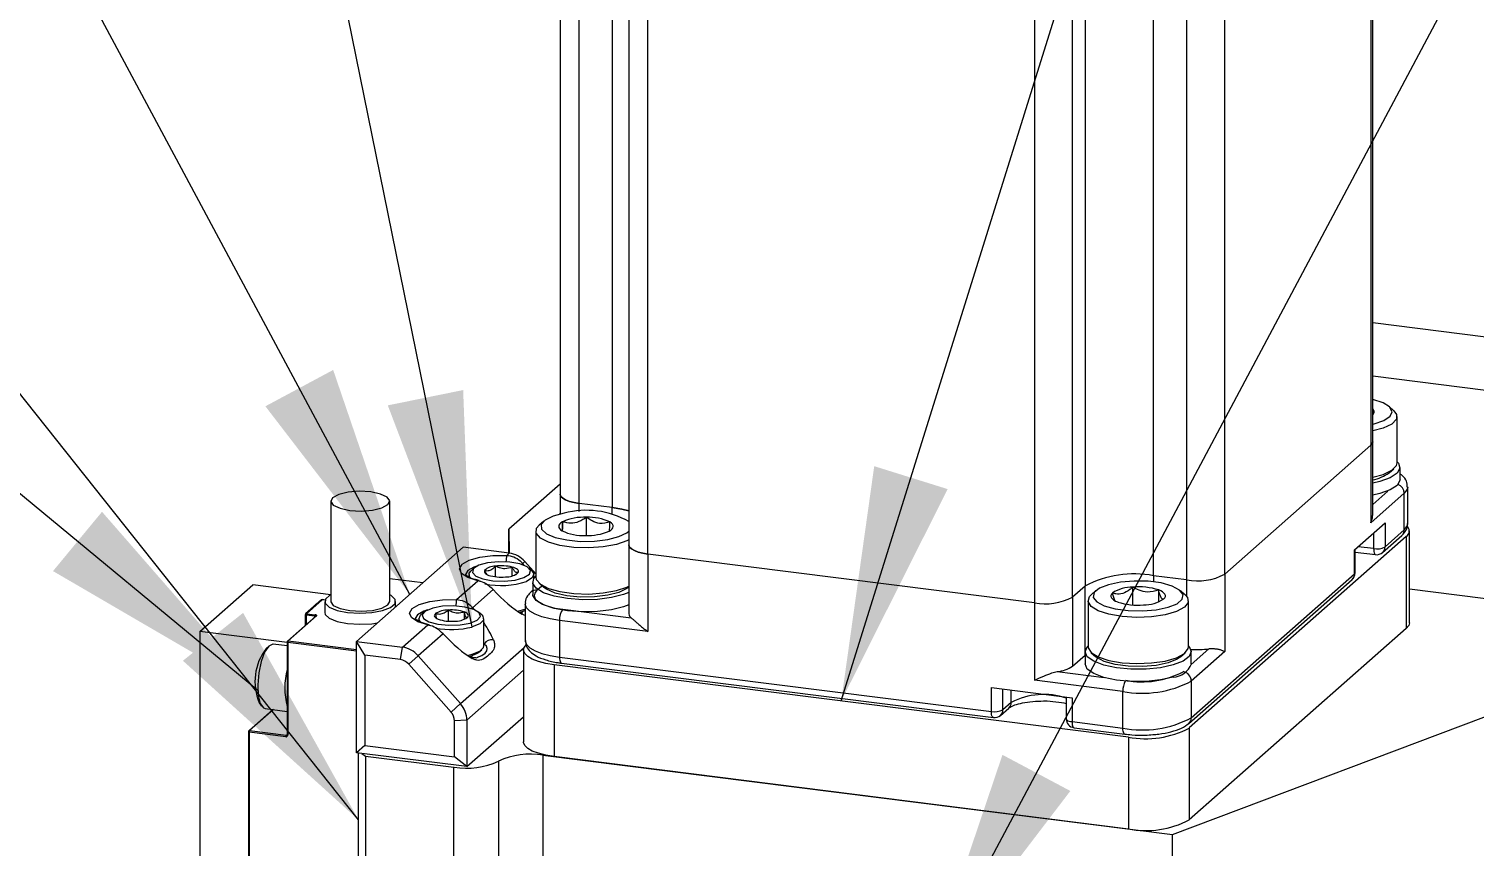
# Model space of a CAD drawing. Header units: millimetres. Extents: x 0 to 279, y 0 to 216.
# Drawn here: x 157.88 to 178.29, y 160.87 to 172.42 of the extents above; entities that cross this region are included whole.
import ezdxf

# ---------------------------------------------------------------- set-up
doc = ezdxf.new("R2010")
doc.units = ezdxf.units.MM
doc.layers.add('DIM', color=1, linetype='Continuous')
doc.dimstyles.new('SLDDIMSTYLE0', dxfattribs={"dimtxt": 0.18, "dimasz": 3.302, "dimexe": 0, "dimexo": 0.0625, "dimgap": 0, "dimtad": 0, "dimtih": 1, "dimtoh": 1, "dimdec": 0, "dimrnd": 1e-09, "dimzin": 0, "dimdsep": 46, "dimtxsty": 'Standard', "dimsah": 1, "dimcen": 0.09, "dimadec": 0, "dimazin": 0, "dimtfac": 3.302, "dimtdec": 0, "dimtofl": 0, "dimtmove": 0, "dimatfit": 3, "dimfxl": 0, "dimfrac": 2, "dimtolj": 1, "dimtzin": 0, "dimarcsym": 0})

msp = doc.modelspace()

# ---------------------------------------------------------------- linework, layer by layer
at = {"color": 7, "linetype": 'Continuous', "lineweight": 25}
for p, q in [((176.82, 176.207), (176.82, 166.543)), ((176.847, 166.592), (176.847, 176.256)), ((165.376, 175.517), (165.376, 165.854)), ((165.646, 165.724), (165.646, 175.387)), ((166.113, 175.328), (166.113, 165.665)), ((166.346, 174.801), (166.346, 165.137)), ((166.615, 165.008), (166.615, 174.671)), ((173.753, 164.702), (173.753, 174.366)), ((174.757, 164.724), (174.757, 174.388)), ((172.786, 174.221), (172.786, 164.557)), ((174.22, 174.307), (174.22, 164.643)), ((172.072, 173.984), (172.072, 164.32)), ((172.609, 164.401), (172.609, 174.065)), ((195.134, 165.968), (176.847, 168.272)), ((194.386, 165.308), (176.847, 167.517)), ((176.847, 166.981), (176.865, 167.004)), ((177.145, 167.032), (177.078, 167.09)), ((177.19, 166.296), (177.19, 166.948)), ((176.847, 165.573), (176.847, 166.592)), ((176.82, 166.543), (174.757, 164.724)), ((176.82, 166.543), (176.82, 165.451)), ((177.078, 166.154), (177.145, 166.213)), ((177.232, 166.057), (177.232, 166.23)), ((165.376, 165.997), (164.654, 165.36)), ((165.376, 165.854), (165.376, 165.573)), ((177.291, 165.867), (176.82, 165.451)), ((177.291, 165.348), (177.291, 165.867)), ((177.34, 165.436), (177.34, 165.955)), ((162.138, 165.755), (162.138, 164.341)), ((162.971, 164.341), (162.971, 165.755)), ((165.376, 165.592), (165.366, 165.571)), ((166.113, 165.665), (165.646, 165.724)), ((164.654, 165.36), (164.655, 165.022)), ((164.654, 165.022), (164.654, 165.36)), ((165.144, 165.474), (165.078, 165.416)), ((165.411, 165.333), (165.411, 165.465)), ((165.748, 165.271), (165.748, 165.527)), ((166.346, 165.466), (166.337, 165.474)), ((176.59, 165.068), (177.02, 165.447)), ((177.02, 165.447), (177.02, 165.109)), ((165.032, 165.332), (165.032, 164.68)), ((165.405, 165.334), (165.404, 165.337)), ((177.321, 165.256), (174.256, 162.554)), ((176.986, 165.03), (177.257, 165.269)), ((177.02, 165.109), (177.291, 165.348)), ((177.321, 165.256), (177.321, 163.96)), ((177.364, 164.038), (177.364, 165.335)), ((162.501, 163.775), (164.007, 165.104)), ((164.658, 165.022), (164.007, 165.104)), ((164.622, 164.99), (164.658, 165.022)), ((166.346, 165.137), (166.346, 164.163)), ((172.072, 164.32), (166.615, 165.008)), ((166.615, 165.008), (166.615, 163.915)), ((176.59, 164.73), (176.59, 165.068)), ((176.598, 164.744), (176.598, 165.075)), ((176.598, 165.036), (176.887, 165)), ((164.162, 164.812), (164.119, 164.774)), ((164.463, 164.688), (164.463, 164.838)), ((164.7, 164.701), (164.7, 164.825)), ((164.878, 164.902), (164.848, 164.875)), ((164.861, 164.921), (164.854, 164.926)), ((165.032, 164.727), (164.878, 164.902)), ((164.878, 164.902), (164.878, 164.902)), ((164.878, 164.902), (165.032, 164.728)), ((164.976, 164.774), (164.933, 164.812)), ((160.289, 163.914), (161.037, 164.574)), ((162.138, 164.435), (161.037, 164.574)), ((163.438, 164.602), (162.971, 164.661)), ((163.915, 164.367), (164.215, 164.631)), ((164.089, 164.72), (164.089, 164.684)), ((164.991, 164.613), (164.991, 164.44)), ((165.006, 164.663), (165.006, 164.72)), ((165.078, 164.597), (165.144, 164.538)), ((166.337, 164.538), (166.346, 164.546)), ((172.786, 164.557), (172.609, 164.401)), ((172.786, 163.583), (172.786, 164.557)), ((173.46, 164.291), (173.46, 164.543)), ((174.22, 164.643), (173.753, 164.702)), ((174.252, 162.619), (176.556, 164.651)), ((174.286, 162.698), (176.59, 164.73)), ((174.757, 164.724), (174.757, 163.632)), ((162.008, 164.361), (161.784, 164.163)), ((162.019, 164.364), (161.795, 164.166)), ((161.976, 164.338), (161.933, 164.3)), ((162.058, 164.36), (162.021, 164.365)), ((162.054, 164.341), (162.054, 164.184)), ((163.054, 164.263), (163.054, 164.341)), ((164.43, 164.507), (164.141, 164.251)), ((164.991, 164.496), (164.966, 164.474)), ((172.609, 164.401), (172.609, 163.427)), ((172.828, 164.35), (172.828, 163.698)), ((172.94, 164.492), (172.873, 164.434)), ((173.825, 164.332), (173.825, 164.502)), ((174.198, 164.434), (174.132, 164.492)), ((174.244, 163.698), (174.244, 164.35)), ((180.993, 164.056), (177.364, 164.513)), ((161.928, 164.133), (161.528, 163.78)), ((161.939, 164.136), (161.539, 163.783)), ((161.779, 164.151), (161.779, 164.001)), ((161.914, 164.13), (161.789, 164.146)), ((161.795, 164.166), (161.92, 164.151)), ((163.455, 164.188), (163.412, 164.15)), ((163.8, 164.06), (163.8, 164.218)), ((164.025, 164.088), (164.025, 164.191)), ((164.269, 164.15), (164.226, 164.188)), ((164.775, 164.202), (164.883, 164.231)), ((164.85, 164.173), (164.829, 164.184)), ((164.883, 164.306), (164.883, 163.788)), ((165.412, 164.229), (166.381, 164.107)), ((172.072, 164.32), (172.072, 163.228)), ((163.151, 163.693), (163.508, 164.008)), ((163.382, 164.096), (163.382, 164.061)), ((164.299, 163.711), (164.299, 164.096)), ((165.368, 164.073), (165.368, 163.554)), ((166.615, 163.915), (165.368, 164.073)), ((177.321, 163.96), (174.256, 161.258)), ((160.289, 163.914), (160.289, 152.512)), ((161.522, 163.759), (160.289, 163.914)), ((161.522, 163.712), (161.326, 163.737)), ((161.522, 163.767), (161.522, 162.463)), ((161.533, 163.762), (161.533, 162.458)), ((162.618, 163.583), (162.501, 163.775)), ((162.501, 163.775), (163.151, 163.693)), ((162.501, 162.204), (162.501, 163.775)), ((163.723, 163.883), (163.372, 163.574)), ((161.269, 163.714), (161.226, 163.676)), ((163.122, 163.52), (162.618, 163.583)), ((162.618, 163.583), (162.618, 162.307)), ((163.122, 163.52), (163.151, 163.693)), ((163.372, 163.574), (163.239, 163.456)), ((163.372, 163.574), (163.969, 162.897)), ((164.104, 163.562), (164.096, 163.56)), ((164.226, 163.619), (164.269, 163.657)), ((164.859, 163.654), (164.859, 162.357)), ((165.368, 163.554), (171.464, 162.786)), ((172.609, 163.427), (172.786, 163.583)), ((172.786, 163.631), (172.786, 163.458)), ((172.873, 163.614), (172.94, 163.556)), ((174.132, 163.556), (174.198, 163.614)), ((174.757, 163.632), (174.286, 163.216)), ((174.286, 163.458), (174.286, 163.631)), ((163.836, 162.779), (163.239, 163.456)), ((173.397, 162.425), (165.29, 163.446)), ((165.29, 163.446), (165.29, 162.15)), ((165.397, 163.469), (171.493, 162.701)), ((174.021, 161.05), (180.244, 163.396)), ((171.464, 163.124), (172.602, 162.98)), ((171.464, 162.786), (171.464, 163.124)), ((173.319, 163.071), (172.072, 163.228)), ((174.286, 163.216), (174.286, 162.698)), ((161.13, 162.911), (161.162, 162.863)), ((171.743, 162.914), (171.625, 162.81)), ((172.521, 162.991), (172.521, 162.682)), ((172.602, 162.98), (172.602, 162.643)), ((173.319, 162.552), (173.319, 163.071)), ((161.323, 162.813), (160.982, 162.513)), ((161.212, 162.827), (161.522, 162.788)), ((163.969, 162.897), (163.836, 162.779)), ((164.06, 162.008), (164.859, 162.712)), ((171.591, 162.731), (171.709, 162.835)), ((160.976, 162.5), (160.976, 159.075)), ((160.987, 162.495), (160.987, 159.07)), ((161.502, 162.43), (160.987, 162.495)), ((160.993, 162.516), (161.508, 162.451)), ((164.06, 162.663), (163.884, 162.656)), ((163.884, 162.148), (163.884, 162.656)), ((164.06, 162.663), (164.06, 162.008)), ((172.602, 162.643), (173.319, 162.552)), ((172.631, 162.558), (173.348, 162.467)), ((174.256, 162.554), (174.256, 161.258)), ((162.618, 162.307), (162.501, 162.204)), ((162.618, 162.307), (163.884, 162.148)), ((173.397, 162.425), (173.397, 161.128)), ((164.06, 162.008), (162.501, 162.204)), ((162.531, 160.234), (162.531, 162.2)), ((162.531, 158.875), (162.531, 162.2)), ((162.579, 162.194), (162.628, 162.158)), ((162.628, 162.158), (163.878, 162.001)), ((162.628, 162.158), (162.628, 160.163)), ((164.06, 162.008), (163.884, 162.148)), ((164.506, 162.085), (164.506, 160.089)), ((165.134, 162.169), (174.021, 161.05)), ((165.134, 162.169), (165.134, 160.174)), ((173.397, 161.128), (165.29, 162.15)), ((163.878, 160.005), (163.878, 162.001)), ((174.021, 159.054), (174.021, 161.05))]:
    msp.add_line(p, q, dxfattribs=at)
at = {"color": 8, "linetype": 'Continuous', "lineweight": 25}
for p, q in [((176.847, 165.71), (177.058, 165.896)), ((165.646, 165.609), (165.646, 165.724)), ((166.113, 165.571), (166.113, 165.665)), ((176.859, 165.305), (176.859, 165.085)), ((176.859, 165.085), (176.641, 165.112)), ((163.437, 164.601), (162.971, 164.66)), ((165.049, 164.498), (165.119, 164.56)), ((173.753, 164.702), (173.753, 164.617)), ((174.22, 164.643), (174.22, 164.411)), ((162.057, 164.359), (162.019, 164.364)), ((161.789, 164.146), (161.789, 164.011)), ((161.914, 164.121), (161.914, 164.13)), ((162.501, 163.64), (161.533, 163.762)), ((161.539, 163.783), (162.501, 163.662)), ((163.969, 162.897), (164.868, 163.69)), ((174.535, 163.672), (174.286, 163.452)), ((164.859, 163.368), (164.06, 162.663)), ((172.394, 163.35), (173.055, 163.267)), ((171.625, 162.81), (171.625, 163.104)), ((171.743, 162.914), (171.743, 163.089)), ((161.329, 162.813), (160.993, 162.516)), ((161.508, 162.451), (161.522, 162.464))]:
    msp.add_line(p, q, dxfattribs=at)
at = {"color": 7, "linetype": 'Continuous', "lineweight": 25, "flags": 128}
for points in [[(176.847, 166.841), (176.865, 166.845), (177.003, 166.893), (177.091, 166.953), (177.12, 167.018), (177.085, 167.084), (176.992, 167.143), (176.849, 167.189), (176.847, 167.19)], [(177.145, 167.032), (177.184, 166.98), (177.181, 166.91), (177.116, 166.843), (176.994, 166.785), (176.847, 166.746)], [(176.847, 166.974), (176.858, 166.987), (176.865, 167.004)], [(176.847, 166.592), (176.841, 166.569), (176.82, 166.543)], [(176.82, 166.543), (176.841, 166.569), (176.847, 166.592)], [(176.847, 166.094), (176.994, 166.133), (177.116, 166.191), (177.181, 166.258), (177.19, 166.296)], [(177.19, 166.312), (177.21, 166.29), (177.231, 166.219), (177.192, 166.149), (177.095, 166.086)], [(177.095, 166.086), (176.949, 166.034), (176.847, 166.011)], [(177.232, 166.057), (177.231, 166.046), (177.192, 165.976), (177.095, 165.913)], [(162.702, 165.885), (162.541, 165.894), (162.383, 165.882), (162.251, 165.85), (162.164, 165.804), (162.138, 165.751), (162.174, 165.698), (162.269, 165.654), (162.407, 165.625), (162.567, 165.616), (162.726, 165.628), (162.858, 165.66), (162.944, 165.706), (162.971, 165.759), (162.934, 165.812), (162.839, 165.856), (162.702, 165.885)], [(165.646, 165.724), (165.572, 165.736), (165.508, 165.752), (165.454, 165.773), (165.413, 165.796), (165.387, 165.822), (165.376, 165.849), (165.376, 165.854)], [(165.376, 165.854), (165.376, 165.849), (165.387, 165.822), (165.413, 165.796), (165.454, 165.773), (165.508, 165.752), (165.572, 165.736), (165.646, 165.724)], [(177.095, 165.913), (176.949, 165.861), (176.847, 165.838)], [(165.433, 165.585), (165.276, 165.544), (165.164, 165.489), (165.108, 165.425), (165.115, 165.359), (165.182, 165.296), (165.305, 165.244), (165.47, 165.207), (165.661, 165.188), (165.861, 165.19), (166.048, 165.213), (166.206, 165.254), (166.318, 165.309), (166.346, 165.332)], [(166.346, 165.618), (166.245, 165.643), (166.113, 165.665)], [(166.113, 165.665), (166.245, 165.643), (166.346, 165.618)], [(166.346, 165.21), (166.318, 165.195), (166.171, 165.145), (165.986, 165.111), (165.78, 165.096), (165.569, 165.103), (165.374, 165.13), (165.212, 165.175), (165.097, 165.234), (165.038, 165.302), (165.043, 165.372), (165.078, 165.416)], [(165.411, 165.465), (165.388, 165.45), (165.371, 165.435), (165.36, 165.418), (165.356, 165.402), (165.358, 165.385), (165.367, 165.368), (165.382, 165.352), (165.404, 165.337)], [(166.07, 165.333), (166.093, 165.347), (166.11, 165.363), (166.121, 165.38), (166.126, 165.396), (166.123, 165.413), (166.114, 165.43), (166.099, 165.446), (166.078, 165.461)], [(164.215, 164.631), (164.073, 164.677), (163.983, 164.735), (163.956, 164.8), (163.994, 164.864), (164.093, 164.921), (164.242, 164.963), (164.425, 164.987), (164.622, 164.99)], [(166.615, 165.008), (166.542, 165.02), (166.477, 165.036), (166.424, 165.057), (166.383, 165.08), (166.357, 165.106), (166.346, 165.133), (166.346, 165.137)], [(166.346, 165.137), (166.346, 165.133), (166.357, 165.106), (166.383, 165.08), (166.424, 165.057), (166.477, 165.036), (166.542, 165.02), (166.615, 165.008)], [(164.114, 164.67), (164.102, 164.684), (164.093, 164.74), (164.119, 164.774)], [(164.866, 164.676), (164.942, 164.723), (164.958, 164.777), (164.911, 164.828), (164.809, 164.869), (164.667, 164.895), (164.507, 164.9), (164.353, 164.884), (164.229, 164.85), (164.153, 164.803), (164.137, 164.75), (164.184, 164.698), (164.286, 164.657), (164.428, 164.631), (164.588, 164.626), (164.742, 164.642), (164.866, 164.676)], [(164.31, 164.776), (164.307, 164.766), (164.308, 164.755), (164.313, 164.745), (164.322, 164.735), (164.335, 164.725), (164.352, 164.716), (164.372, 164.708), (164.395, 164.701)], [(164.785, 164.75), (164.788, 164.76), (164.787, 164.771), (164.782, 164.781), (164.773, 164.791), (164.76, 164.801), (164.743, 164.81), (164.723, 164.818), (164.7, 164.825)], [(164.861, 164.921), (164.861, 164.92), (164.878, 164.902)], [(164.976, 164.774), (165.005, 164.728), (164.983, 164.672), (164.902, 164.623)], [(166.103, 164.394), (165.903, 164.369), (165.69, 164.364), (165.481, 164.379), (165.294, 164.413), (165.142, 164.463), (165.039, 164.525), (164.993, 164.594), (165.007, 164.665), (165.032, 164.695)], [(165.032, 164.68), (165.038, 164.65), (165.097, 164.582), (165.212, 164.523), (165.374, 164.478), (165.569, 164.451), (165.78, 164.444), (165.986, 164.459), (166.171, 164.493), (166.318, 164.543), (166.346, 164.557)], [(166.337, 164.538), (166.318, 164.523), (166.206, 164.468), (166.048, 164.427), (165.861, 164.405), (165.661, 164.402), (165.47, 164.421), (165.305, 164.458), (165.182, 164.511), (165.144, 164.538)], [(173.115, 164.576), (172.988, 164.525), (172.914, 164.464), (172.901, 164.397), (172.95, 164.333), (173.057, 164.277), (173.21, 164.234), (173.396, 164.21), (173.595, 164.205), (173.788, 164.222), (173.957, 164.257), (174.084, 164.308), (174.158, 164.37), (174.171, 164.437), (174.121, 164.501), (174.015, 164.557), (173.861, 164.6), (173.676, 164.624), (173.477, 164.628), (173.284, 164.612), (173.115, 164.576)], [(162.002, 164.355), (161.971, 164.333), (161.951, 164.31)], [(162.142, 164.435), (162.124, 164.426), (162.063, 164.372), (162.061, 164.314), (162.118, 164.259), (162.228, 164.214), (162.377, 164.185), (162.548, 164.174), (162.719, 164.183), (162.871, 164.212), (162.984, 164.256), (163.046, 164.31), (163.048, 164.368), (162.99, 164.422), (162.971, 164.433)], [(162.138, 164.341), (162.138, 164.336), (162.174, 164.284), (162.269, 164.24), (162.407, 164.211), (162.567, 164.202), (162.726, 164.214), (162.858, 164.246), (162.944, 164.292), (162.971, 164.341)], [(163.508, 164.008), (163.366, 164.053), (163.276, 164.111), (163.249, 164.176), (163.287, 164.241), (163.386, 164.297), (163.535, 164.34), (163.718, 164.364), (163.915, 164.367)], [(166.103, 164.221), (165.903, 164.196), (165.69, 164.191), (165.481, 164.206), (165.294, 164.24), (165.142, 164.29), (165.039, 164.352), (164.993, 164.422), (164.991, 164.44)], [(165.049, 164.498), (165.017, 164.458), (165.009, 164.418), (165.024, 164.377), (165.064, 164.339), (165.125, 164.303), (165.205, 164.272), (165.303, 164.247), (165.412, 164.229)], [(166.346, 164.466), (166.273, 164.437), (166.103, 164.394)], [(174.198, 164.434), (174.23, 164.396), (174.241, 164.326), (174.188, 164.258), (174.077, 164.198), (173.919, 164.151), (173.726, 164.123), (173.517, 164.114), (173.309, 164.126), (173.121, 164.159), (172.97, 164.208), (172.87, 164.27), (172.828, 164.339), (172.85, 164.409), (172.873, 164.434)], [(173.171, 164.458), (173.158, 164.442), (173.152, 164.425), (173.152, 164.408), (173.158, 164.392), (173.171, 164.375), (173.191, 164.36), (173.216, 164.345), (173.247, 164.332)], [(173.9, 164.376), (173.913, 164.392), (173.92, 164.409), (173.92, 164.425), (173.913, 164.442), (173.9, 164.458), (173.881, 164.474), (173.856, 164.488), (173.825, 164.502)], [(161.909, 164.274), (161.912, 164.277), (161.933, 164.3)], [(161.939, 164.136), (161.941, 164.138), (161.942, 164.141), (161.941, 164.143), (161.939, 164.145), (161.935, 164.147), (161.931, 164.148), (161.926, 164.15), (161.92, 164.151)], [(162.054, 164.184), (162.061, 164.157), (162.118, 164.102), (162.228, 164.057), (162.377, 164.028), (162.548, 164.017), (162.719, 164.026), (162.799, 164.038)], [(163.404, 164.049), (163.383, 164.089), (163.406, 164.145), (163.412, 164.15)], [(164.104, 164.034), (164.205, 164.075), (164.251, 164.127), (164.234, 164.18), (164.158, 164.227), (164.033, 164.261), (163.878, 164.276), (163.718, 164.271), (163.577, 164.245), (163.475, 164.203), (163.43, 164.152), (163.446, 164.099), (163.523, 164.052), (163.648, 164.018), (163.803, 164.003), (163.963, 164.008), (164.104, 164.034)], [(163.615, 164.167), (163.606, 164.157), (163.601, 164.147), (163.6, 164.136), (163.603, 164.126), (163.611, 164.116), (163.622, 164.106), (163.637, 164.097), (163.655, 164.088)], [(164.066, 164.112), (164.075, 164.122), (164.08, 164.132), (164.081, 164.143), (164.078, 164.153), (164.07, 164.163), (164.059, 164.173), (164.044, 164.182), (164.025, 164.191)], [(164.269, 164.15), (164.287, 164.131), (164.294, 164.075), (164.241, 164.022), (164.133, 163.979)], [(164.883, 164.212), (164.866, 164.204), (164.804, 164.184)], [(166.346, 164.293), (166.273, 164.264), (166.103, 164.221)], [(177.364, 164.038), (177.355, 164.002), (177.321, 163.96)], [(161.326, 163.737), (161.322, 163.737), (161.263, 163.709), (161.205, 163.622), (161.156, 163.49), (161.122, 163.33), (161.107, 163.163), (161.115, 163.013), (161.144, 162.898), (161.189, 162.836), (161.212, 162.827)], [(164.194, 163.546), (164.21, 163.552), (164.271, 163.578), (164.316, 163.608), (164.342, 163.641), (164.348, 163.674), (164.335, 163.707), (164.302, 163.739)], [(165.29, 163.446), (165.173, 163.465), (165.069, 163.492), (164.983, 163.525), (164.918, 163.562), (164.876, 163.604), (164.86, 163.647), (164.868, 163.69), (164.902, 163.732)], [(164.068, 163.579), (164.133, 163.594), (164.241, 163.637), (164.294, 163.69), (164.299, 163.711)], [(164.226, 163.619), (164.205, 163.604), (164.104, 163.562)], [(174.031, 163.443), (173.852, 163.404), (173.648, 163.384), (173.434, 163.383), (173.229, 163.403), (173.049, 163.441), (172.908, 163.495), (172.818, 163.559), (172.786, 163.629), (172.815, 163.7), (172.828, 163.713)], [(172.828, 163.698), (172.828, 163.687), (172.87, 163.618), (172.97, 163.556), (173.121, 163.507), (173.309, 163.474), (173.517, 163.462), (173.726, 163.471), (173.919, 163.499), (174.077, 163.546), (174.188, 163.606), (174.241, 163.674), (174.244, 163.698)], [(174.132, 163.556), (174.084, 163.523), (173.957, 163.472), (173.788, 163.436), (173.595, 163.42), (173.396, 163.424), (173.21, 163.448), (173.057, 163.491), (172.95, 163.547), (172.94, 163.556)], [(174.244, 163.713), (174.254, 163.703), (174.286, 163.633), (174.257, 163.562), (174.17, 163.497), (174.031, 163.443)], [(174.031, 163.271), (173.852, 163.232), (173.648, 163.211), (173.434, 163.211), (173.229, 163.23), (173.049, 163.268), (172.908, 163.322), (172.818, 163.386), (172.786, 163.457), (172.786, 163.458)], [(165.29, 162.15), (165.173, 162.169), (165.069, 162.196), (164.983, 162.228), (164.918, 162.266), (164.876, 162.307), (164.86, 162.351), (164.859, 162.357)]]:
    msp.add_lwpolyline(points, dxfattribs=at)
at = {"color": 8, "linetype": 'Continuous', "lineweight": 25, "flags": 128}
for points in [[(177.34, 165.954), (177.329, 165.914), (177.291, 165.867)], [(177.291, 165.348), (177.329, 165.395), (177.34, 165.436)], [(176.859, 165.085), (176.86, 165.063), (176.862, 165.043), (176.866, 165.026), (176.872, 165.013), (176.879, 165.004), (176.886, 165), (176.887, 165)], [(164.213, 164.843), (164.157, 164.824), (164.072, 164.776), (164.039, 164.721), (164.039, 164.716)], [(164.832, 164.863), (164.84, 164.869), (164.848, 164.875)], [(176.59, 164.73), (176.596, 164.738), (176.598, 164.744)], [(162.021, 164.365), (162.02, 164.365), (162.019, 164.364)], [(161.779, 164.151), (161.779, 164.151), (161.779, 164.149), (161.78, 164.148), (161.782, 164.147), (161.784, 164.147), (161.786, 164.146), (161.789, 164.146)], [(163.506, 164.22), (163.45, 164.201), (163.365, 164.152), (163.332, 164.097), (163.332, 164.092)], [(164.141, 164.251), (164.133, 164.246), (164.124, 164.239)], [(165.368, 164.073), (165.236, 164.094), (165.12, 164.124), (165.023, 164.161), (164.95, 164.204), (164.903, 164.25), (164.884, 164.299), (164.883, 164.307)], [(161.522, 163.767), (161.522, 163.767), (161.522, 163.766), (161.524, 163.765), (161.525, 163.764), (161.527, 163.763), (161.53, 163.763), (161.533, 163.762)], [(164.883, 163.788), (164.884, 163.78), (164.903, 163.731), (164.95, 163.685), (165.023, 163.643), (165.12, 163.606), (165.236, 163.576), (165.368, 163.554)], [(165.368, 163.554), (165.369, 163.532), (165.372, 163.512), (165.376, 163.495), (165.381, 163.482), (165.388, 163.473), (165.395, 163.469), (165.397, 163.469)], [(171.493, 162.701), (171.491, 162.701), (171.484, 162.705), (171.477, 162.714), (171.471, 162.727), (171.467, 162.744), (171.465, 162.764), (171.464, 162.786)], [(160.976, 162.5), (160.976, 162.5), (160.977, 162.499), (160.978, 162.498), (160.979, 162.497), (160.982, 162.496), (160.984, 162.496), (160.987, 162.495)], [(172.521, 162.682), (172.521, 162.68), (172.524, 162.672), (172.532, 162.664), (172.545, 162.657), (172.561, 162.651), (172.58, 162.646), (172.602, 162.643)], [(172.602, 162.643), (172.603, 162.62), (172.605, 162.6), (172.609, 162.584), (172.615, 162.571), (172.622, 162.562), (172.629, 162.558), (172.631, 162.558)], [(173.348, 162.467), (173.346, 162.467), (173.339, 162.472), (173.332, 162.48), (173.327, 162.493), (173.323, 162.51), (173.32, 162.53), (173.319, 162.552)], [(161.522, 162.463), (161.522, 162.463), (161.522, 162.462), (161.524, 162.461), (161.525, 162.46), (161.527, 162.459), (161.53, 162.458), (161.533, 162.458)]]:
    msp.add_lwpolyline(points, dxfattribs=at)
at = {"color": 7, "linetype": 'Continuous', "lineweight": 25}
for centre, radius, start, end in [((176.81, 167.014), 0.0563, 349.8507, 49.5457), ((176.726, 166.657), 0.614, 281.3147, 305.0201), ((165.745, 164.419), 1.207, 60.1338, 104.9618), ((165.712, 164.775), 0.753, 87.2537, 113.5628), ((165.777, 164.819), 0.709, 64.9008, 92.3228), ((177.271, 165.333), 0.0916, 302.8599, 39.417), ((165.704, 165.979), 0.709, 244.9008, 272.3228), ((165.769, 166.023), 0.753, 267.2537, 293.5628), ((164.608, 164.668), 0.357, 40.8958, 82.0582), ((176.905, 165.327), 0.246, 259.2261, 297.8883), ((176.903, 165.124), 0.125, 262.8192, 311.4096), ((164.46, 164.625), 0.213, 89.3014, 134.885), ((164.547, 164.196), 0.647, 76.2646, 97.4237), ((164.635, 164.901), 0.213, 269.3014, 314.885), ((176.473, 164.744), 0.125, 311.4096, 0), ((164.542, 165.722), 1.157, 258.5061, 288.1028), ((164.549, 165.33), 0.647, 256.2646, 277.4237), ((173.476, 163.252), 1.477, 79.2261, 117.8883), ((173.452, 164.035), 0.508, 89.0822, 123.5688), ((173.541, 163.618), 0.928, 72.1604, 94.9695), ((174.374, 165.449), 0.82, 259.2261, 297.8883), ((162.019, 164.348), 0.0167, 82.8192, 131.4096), ((172.225, 165.126), 0.82, 259.2261, 297.8883), ((173.531, 165.215), 0.928, 252.1604, 274.9695), ((173.619, 164.799), 0.508, 269.0822, 303.5688), ((161.795, 164.151), 0.0167, 131.4096, 180), ((161.822, 164.148), 0.0328, 144.9309, 183.5931), ((161.947, 164.132), 0.0328, 144.9309, 183.5931), ((163.793, 163.882), 0.337, 88.9283, 122.0567), ((163.845, 163.655), 0.565, 71.3795, 94.5956), ((164.814, 164.159), 0.0285, 1.2608, 57.5834), ((165.614, 164.088), 0.246, 144.9309, 183.5931), ((166.419, 164.17), 0.0736, 185.5546, 238.8731), ((163.838, 165.179), 1.236, 259.8526, 283.8295), ((163.836, 164.624), 0.565, 251.3795, 274.5956), ((163.887, 164.397), 0.337, 268.9283, 302.0567), ((161.539, 163.767), 0.0167, 131.4096, 180), ((161.566, 163.764), 0.0328, 144.9309, 183.5931), ((164.413, 163.671), 0.13, 80.9355, 148.4908), ((161.839, 163.21), 0.77, 142.7553, 202.8832), ((163.096, 163.332), 0.189, 40.8958, 82.0582), ((163.102, 163.34), 0.357, 40.8958, 82.0582), ((164.107, 163.536), 0.0285, 1.2608, 57.5834), ((174.367, 164.857), 1.197, 265.8, 278.0603), ((162.528, 163.12), 1.039, 165.4429, 194.5571), ((172.355, 163.799), 0.451, 275.083, 304.3605), ((173.593, 164.436), 1.231, 259.2261, 297.8883), ((174.012, 163.564), 0.294, 273.7457, 339.0081), ((174.149, 163.214), 0.137, 1.0587, 81.7605), ((173.595, 164.521), 1.477, 259.2261, 297.8883), ((163.695, 162.653), 0.189, 0.7611, 41.9235), ((163.703, 162.658), 0.357, 0.7611, 41.9235), ((171.51, 163.028), 0.246, 259.2261, 297.8883), ((171.508, 162.825), 0.125, 262.8192, 311.4096), ((173.595, 164.003), 1.477, 259.2261, 297.8883), ((160.993, 162.5), 0.0167, 131.4096, 180), ((161.02, 162.497), 0.0328, 144.9309, 183.5931), ((172.646, 162.682), 0.125, 180, 262.8192), ((173.642, 163.714), 1.313, 259.2261, 297.8883), ((161.506, 162.457), 0.0271, 261.3986, 1.4206), ((161.534, 162.432), 0.0328, 144.9309, 183.5931), ((164.059, 163.038), 1.053, 260.1172, 295.1509), ((164.954, 161.132), 1.053, 80.1172, 115.1509), ((173.642, 162.418), 1.313, 259.2261, 297.8883)]:
    msp.add_arc(centre, radius, start, end, dxfattribs=at)
at = {"color": 8, "linetype": 'Continuous', "lineweight": 25}
for centre, radius, start, end in [((177.154, 165.864), 0.137, 1.2471, 67.7729), ((177.187, 165.346), 0.104, 312.158, 0.9777), ((165.01, 164.9), 0.398, 166.9499, 180.1935), ((176.916, 165.107), 0.104, 312.158, 0.9777), ((176.486, 164.728), 0.104, 312.158, 0.9777), ((162.017, 164.35), 0.0139, 81.8416, 130.6612), ((164.303, 164.277), 0.398, 166.9499, 180.1935), ((165.034, 164.396), 0.103, 81.6064, 130.9133), ((161.793, 164.153), 0.0139, 81.8416, 130.6612), ((161.912, 164.106), 0.0242, 65.2294, 84.934), ((161.937, 164.123), 0.0139, 81.8416, 130.6612), ((161.537, 163.769), 0.0139, 81.8416, 130.6612), ((173.598, 163.082), 0.279, 151.213, 182.2182), ((171.64, 162.912), 0.103, 311.9111, 1.2127), ((172.205, 162.029), 0.998, 71.53, 117.5684), ((171.521, 162.808), 0.104, 312.158, 0.9777), ((174.182, 162.696), 0.104, 312.1667, 0.9775), ((160.991, 162.502), 0.0139, 81.8416, 130.6612), ((161.51, 162.465), 0.0139, 261.8421, 310.6275)]:
    msp.add_arc(centre, radius, start, end, dxfattribs=at)
for centre, start_param, end_param in [((164.603, 164.732), 4.606604, 4.646924), ((163.896, 164.108), 4.606604, 4.646924), ((163.896, 164.108), 3.933873, 4.323963)]:
    msp.add_ellipse(centre, major_axis=(-0.553, 0.628), ratio=0.333333, start_param=start_param, end_param=end_param, dxfattribs=at)
at = {"color": 7, "linetype": 'Continuous', "lineweight": 25}
for centre in [(164.603, 164.732), (163.896, 164.108)]:
    msp.add_ellipse(centre, major_axis=(-0.553, 0.628), ratio=0.333333, start_param=1.636261, end_param=2.349312, dxfattribs=at)
for points, knots in [([(177.335, 165.952), (177.333, 165.982), (177.329, 166.043), (177.283, 166.104), (177.245, 166.13), (177.232, 166.138)], [0, 0, 0, 0, 0.378194, 0.794948, 1, 1, 1, 1]), ([(176.82, 165.451), (176.82, 165.451), (176.824, 165.461), (176.831, 165.479), (176.839, 165.506), (176.844, 165.533), (176.846, 165.556), (176.846, 165.569), (176.846, 165.573)], [0, 0, 0, 0, 0.009845, 0.226551, 0.444276, 0.665329, 0.887629, 1, 1, 1, 1]), ([(165.411, 165.465), (165.411, 165.445), (165.41, 165.405), (165.408, 165.362), (165.407, 165.354), (165.407, 165.351)], [0, 0, 0, 0, 0.388556, 0.790396, 1, 1, 1, 1]), ([(165.748, 165.527), (165.732, 165.516), (165.68, 165.48), (165.584, 165.44), (165.484, 165.442), (165.431, 165.459), (165.411, 165.465)], [0, 0, 0, 0, 0.156025, 0.493707, 0.819058, 1, 1, 1, 1]), ([(166.078, 165.461), (166.031, 165.449), (165.95, 165.428), (165.833, 165.468), (165.774, 165.509), (165.748, 165.527)], [0, 0, 0, 0, 0.439122, 0.751371, 1, 1, 1, 1]), ([(166.072, 165.336), (166.072, 165.335), (166.074, 165.333), (166.076, 165.387), (166.077, 165.438), (166.078, 165.461)], [0, 0, 0, 0, 0.305257, 0.692031, 1, 1, 1, 1]), ([(177.257, 165.269), (177.274, 165.287), (177.312, 165.326), (177.344, 165.391), (177.336, 165.43), (177.335, 165.437)], [0, 0, 0, 0, 0.398133, 0.886817, 1, 1, 1, 1]), ([(164.622, 164.99), (164.656, 164.985), (164.725, 164.974), (164.8, 164.926), (164.836, 164.888), (164.848, 164.875)], [0, 0, 0, 0, 0.399824, 0.802055, 1, 1, 1, 1]), ([(164.463, 164.838), (164.454, 164.829), (164.43, 164.802), (164.385, 164.771), (164.341, 164.767), (164.318, 164.774), (164.31, 164.776)], [0, 0, 0, 0, 0.1809422, 0.5062926, 0.8439745, 1, 1, 1, 1]), ([(164.31, 164.776), (164.322, 164.749), (164.336, 164.719), (164.351, 164.711), (164.353, 164.71)], [0, 0, 0, 0, 0.876794, 1, 1, 1, 1]), ([(164.7, 164.825), (164.666, 164.813), (164.608, 164.794), (164.524, 164.809), (164.482, 164.829), (164.463, 164.838)], [0, 0, 0, 0, 0.439112, 0.751363, 1, 1, 1, 1]), ([(164.785, 164.75), (164.779, 164.748), (164.767, 164.744), (164.745, 164.751), (164.722, 164.779), (164.707, 164.811), (164.7, 164.825)], [0, 0, 0, 0, 0.216448, 0.440295, 0.751888, 1, 1, 1, 1]), ([(164.753, 164.719), (164.755, 164.72), (164.766, 164.727), (164.776, 164.74), (164.785, 164.75)], [0, 0, 0, 0, 0.1532868, 1, 1, 1, 1]), ([(164.233, 164.634), (164.211, 164.64), (164.147, 164.656), (164.074, 164.686), (164.039, 164.719), (164.04, 164.717), (164.041, 164.716)], [0, 0, 0, 0, 0.190264, 0.543474, 0.84436, 1, 1, 1, 1]), ([(164.43, 164.507), (164.404, 164.531), (164.352, 164.581), (164.273, 164.617), (164.229, 164.628), (164.215, 164.631)], [0, 0, 0, 0, 0.40851, 0.816547, 1, 1, 1, 1]), ([(173.46, 164.543), (173.446, 164.53), (173.401, 164.491), (173.319, 164.444), (173.234, 164.44), (173.188, 164.453), (173.171, 164.458)], [0, 0, 0, 0, 0.156025, 0.493707, 0.819058, 1, 1, 1, 1]), ([(173.825, 164.502), (173.773, 164.486), (173.683, 164.459), (173.554, 164.49), (173.489, 164.527), (173.46, 164.543)], [0, 0, 0, 0, 0.439122, 0.751371, 1, 1, 1, 1]), ([(163.915, 164.367), (163.949, 164.361), (164.018, 164.35), (164.093, 164.302), (164.129, 164.264), (164.141, 164.251)], [0, 0, 0, 0, 0.399824, 0.802055, 1, 1, 1, 1]), ([(164.966, 164.474), (164.949, 164.456), (164.911, 164.417), (164.879, 164.353), (164.886, 164.315), (164.888, 164.309)], [0, 0, 0, 0, 0.405092, 0.902318, 1, 1, 1, 1]), ([(173.171, 164.458), (173.176, 164.438), (173.187, 164.399), (173.2, 164.36), (173.207, 164.352), (173.208, 164.351)], [0, 0, 0, 0, 0.4465505, 0.9083679, 1, 1, 1, 1]), ([(173.9, 164.376), (173.89, 164.372), (173.871, 164.366), (173.844, 164.427), (173.831, 164.479), (173.825, 164.502)], [0, 0, 0, 0, 0.439122, 0.751371, 1, 1, 1, 1]), ([(163.8, 164.218), (163.789, 164.21), (163.76, 164.185), (163.705, 164.157), (163.652, 164.156), (163.624, 164.165), (163.615, 164.167)], [0, 0, 0, 0, 0.180942, 0.506293, 0.843975, 1, 1, 1, 1]), ([(163.615, 164.167), (163.621, 164.14), (163.627, 164.108), (163.635, 164.1), (163.636, 164.098)], [0, 0, 0, 0, 0.84542, 1, 1, 1, 1]), ([(164.025, 164.191), (163.993, 164.181), (163.938, 164.165), (163.857, 164.185), (163.817, 164.208), (163.8, 164.218)], [0, 0, 0, 0, 0.439112, 0.751363, 1, 1, 1, 1]), ([(164.066, 164.112), (164.063, 164.11), (164.058, 164.107), (164.047, 164.115), (164.036, 164.144), (164.029, 164.176), (164.025, 164.191)], [0, 0, 0, 0, 0.216448, 0.440295, 0.751888, 1, 1, 1, 1]), ([(163.526, 164.01), (163.504, 164.016), (163.44, 164.032), (163.367, 164.063), (163.332, 164.096), (163.333, 164.093), (163.333, 164.093)], [0, 0, 0, 0, 0.190264, 0.543474, 0.84436, 1, 1, 1, 1]), ([(163.723, 163.883), (163.697, 163.908), (163.645, 163.957), (163.566, 163.994), (163.522, 164.004), (163.508, 164.008)], [0, 0, 0, 0, 0.40851, 0.816547, 1, 1, 1, 1]), ([(166.381, 164.107), (166.387, 164.103), (166.396, 164.095), (166.41, 164.083), (166.423, 164.071), (166.439, 164.057), (166.458, 164.04), (166.479, 164.022), (166.501, 164.002), (166.527, 163.981), (166.554, 163.959), (166.584, 163.938), (166.604, 163.923), (166.615, 163.916), (166.615, 163.915)], [0, 0, 0, 0, 0.115161, 0.173616, 0.23281, 0.318054, 0.403962, 0.491618, 0.579758, 0.682261, 0.785343, 0.890081, 0.995339, 1, 1, 1, 1]), ([(164.433, 163.799), (164.433, 163.799), (164.441, 163.781), (164.453, 163.738), (164.449, 163.671), (164.403, 163.61), (164.333, 163.554), (164.271, 163.505), (164.201, 163.509), (164.163, 163.521), (164.141, 163.533), (164.135, 163.536)], [0, 0, 0, 0, 0.001408, 0.07521, 0.186182, 0.361053, 0.590913, 0.822845, 0.899436, 0.976352, 1, 1, 1, 1]), ([(164.888, 163.787), (164.89, 163.759), (164.894, 163.698), (164.955, 163.625), (165.041, 163.563), (165.169, 163.512), (165.299, 163.482), (165.379, 163.471), (165.397, 163.469)], [0, 0, 0, 0, 0.138272, 0.296893, 0.475161, 0.700371, 0.935746, 1, 1, 1, 1]), ([(164.191, 163.549), (164.187, 163.547), (164.178, 163.541), (164.155, 163.543), (164.129, 163.556), (164.122, 163.56)], [0, 0, 0, 0, 0.344285, 0.81069, 1, 1, 1, 1]), ([(174.535, 163.672), (174.541, 163.673), (174.56, 163.675), (174.584, 163.675), (174.609, 163.674), (174.63, 163.672), (174.652, 163.669), (174.673, 163.664), (174.693, 163.659), (174.711, 163.653), (174.729, 163.646), (174.744, 163.639), (174.753, 163.634), (174.757, 163.632), (174.757, 163.632)], [0, 0, 0, 0, 0.057404, 0.173631, 0.232824, 0.318066, 0.403973, 0.491628, 0.579765, 0.682267, 0.785347, 0.890083, 0.995339, 1, 1, 1, 1]), ([(172.072, 163.228), (172.072, 163.228), (172.113, 163.246), (172.193, 163.281), (172.304, 163.329), (172.369, 163.344), (172.394, 163.35)], [0, 0, 0, 0, 0.004677, 0.420388, 0.767196, 1, 1, 1, 1]), ([(171.709, 162.835), (171.714, 162.84), (171.729, 162.851), (171.792, 162.881), (171.901, 162.91), (172.043, 162.931), (172.149, 162.934), (172.201, 162.935)], [0, 0, 0, 0, 0.122657, 0.316776, 0.535209, 0.770096, 1, 1, 1, 1]), ([(172.201, 162.935), (172.204, 162.935), (172.262, 162.937), (172.374, 162.926), (172.483, 162.912), (172.52, 162.9), (172.521, 162.9)], [0, 0, 0, 0, 0.02622, 0.509263, 0.988607, 1, 1, 1, 1]), ([(173.741, 162.461), (173.77, 162.463), (173.862, 162.469), (174.004, 162.499), (174.15, 162.546), (174.219, 162.595), (174.252, 162.619)], [0, 0, 0, 0, 0.131728, 0.42493, 0.7258, 1, 1, 1, 1]), ([(161.522, 162.463), (161.522, 162.461), (161.521, 162.458), (161.52, 162.455), (161.519, 162.455), (161.519, 162.455)], [0, 0, 0, 0, 0.492194, 0.99209, 1, 1, 1, 1]), ([(173.348, 162.467), (173.38, 162.464), (173.473, 162.454), (173.61, 162.449), (173.706, 162.458), (173.741, 162.461)], [0, 0, 0, 0, 0.252475, 0.735484, 1, 1, 1, 1])]:
    msp.add_open_spline(points, degree=3, knots=knots, dxfattribs=at)
at = {"color": 8, "linetype": 'Continuous', "lineweight": 25}
msp.add_open_spline([(164.883, 164.143), (164.875, 164.145), (164.862, 164.149), (164.848, 164.157), (164.842, 164.16)], degree=3, knots=[0, 0, 0, 0, 0.627596, 1, 1, 1, 1], dxfattribs=at)

# ---------------------------------------------------------------- leaders
at = {"layer": 'DIM'}
for points in [[(162.531, 161.256), (136.37, 194.166)], [(163.254, 164.44), (147.573, 193.698)], [(170.548, 159.005), (189.005, 193.691)], [(169.344, 162.935), (178.84, 193.35)], [(164.133, 163.979), (158.19, 193.229)], [(161.109, 163.083), (137.077, 182.944)], [(162.027, 154.436), (137.296, 171.898)], [(170.191, 156.652), (197.755, 168.86)]]:
    msp.add_leader(points, dimstyle='SLDDIMSTYLE0', dxfattribs=at)

doc.saveas('drawing.dxf')
